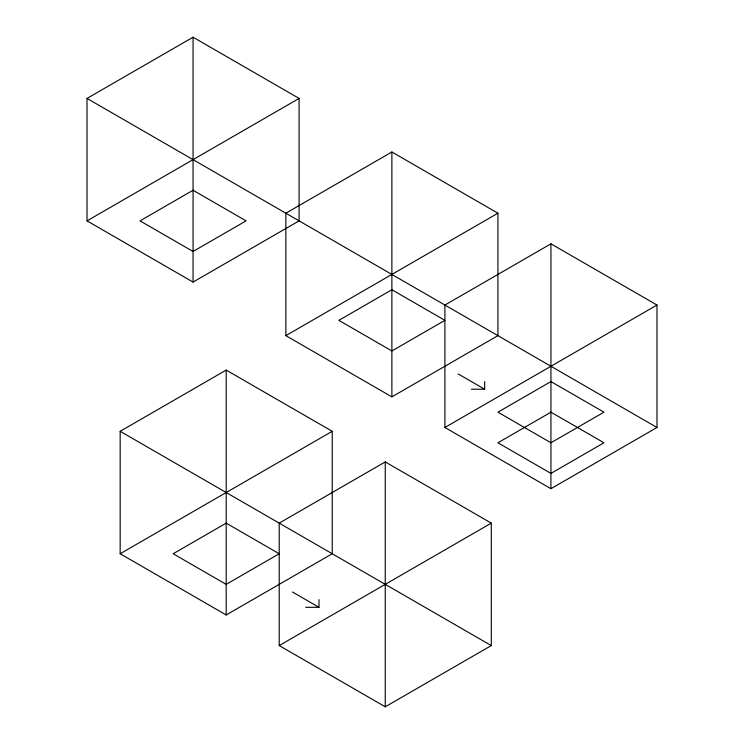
<?xml version="1.0" encoding="UTF-8"?>
<svg xmlns="http://www.w3.org/2000/svg" width="744" height="744" viewBox="0 0 744 744"><rect width="100%" height="100%" fill="white"/><g stroke="black" fill="none" stroke-linecap="round" stroke-linejoin="round"><path stroke-width="1.12" d="M87.02 98.422L193.059 37.2L299.097 98.422L299.097 220.866L193.059 282.078L87.02 220.866L87.02 98.422L656.98 427.484L656.98 305.04L550.941 243.818L444.903 305.04L444.903 427.484L550.941 488.706L656.98 427.484M87.02 220.866L299.097 98.422M391.883 151.99L285.845 213.212L285.845 335.646L391.883 396.868L497.922 335.646L497.922 213.212L391.883 151.99L391.883 396.868M120.165 431.306L226.195 370.084L332.233 431.306L332.233 553.75L226.195 614.972L120.165 553.75L120.165 431.306L491.291 645.578L491.291 523.134L385.252 461.922L279.214 523.134L279.214 645.578L385.252 706.8L491.291 645.578M285.845 335.646L497.922 213.212M120.165 553.75L332.233 431.306M444.903 427.484L656.98 305.04M279.214 645.578L491.291 523.134M471.408 389.214L484.67 389.214L484.67 381.57M305.728 607.318L318.981 607.318L318.981 599.664M458.155 373.916L484.67 389.214M292.476 592.01L318.981 607.318M550.941 243.818L550.941 488.706M385.252 461.922L385.252 706.8M226.195 370.084L226.195 614.972M193.059 37.2L193.059 282.078M193.059 190.25L140.039 220.866L193.059 251.472L246.078 220.866L193.059 190.25M391.883 289.732L338.864 320.348L391.883 350.954L444.903 320.348L391.883 289.732M226.195 523.144L173.175 553.75L226.195 584.356L279.214 553.75L226.195 523.144M550.941 381.57L497.922 412.176L550.941 442.782L603.961 412.176L550.941 381.57M550.941 412.176L497.922 442.782L550.941 473.398L603.961 442.782L550.941 412.176"/></g></svg>
